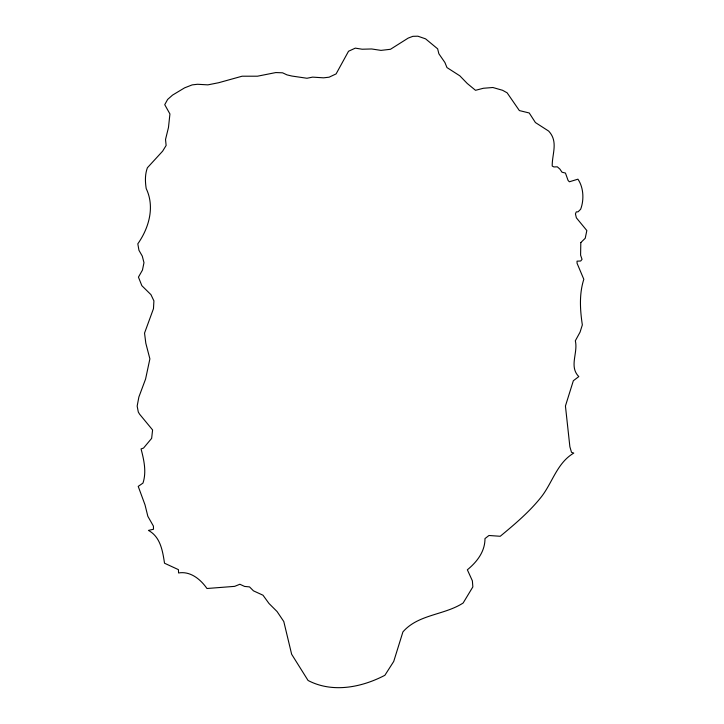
<?xml version="1.0" encoding="UTF-8"?>
<svg xmlns="http://www.w3.org/2000/svg" width="724" height="724" viewBox="0 0 724 724"><rect width="100%" height="100%" fill="white"/><g stroke="black" fill="none" stroke-linecap="round" stroke-linejoin="round"><path stroke-width="1.09" d="M580.811 242.576L580.594 255.156L582.042 259.346L580.702 261.002L577.037 261.156L577.073 263.292L583.816 279.292C579.091 293.989 580.06 309.763 582.34 324.913L580.06 332.144L575.327 340.796C578.25 352.805 568.774 366.534 578.802 376.589L573.345 380.733L565.435 406.001L569.879 446.771L571.508 452.319L573.779 453.088C556.756 463.098 552.412 483.18 540.71 497.678C528.927 512.321 514.574 524.375 500.23 536.276L488.962 535.489L484.98 538.593C485.044 551.588 476.962 561.905 467.36 569.797L472.374 580.82L472.853 586.902L463.134 603.011C444.201 615.273 418.246 614.214 402.915 631.907L393.729 661.428L384.878 675.293C361.511 687.492 332.452 693.239 308.062 680.47L291.645 654.252L283.79 621.527L277.066 611.536L269.002 603.49L263.002 595.219L253.472 590.847L249.527 586.902L244.603 586.431L239.87 584.259L234.667 586.359L206.964 588.503C200.584 579.327 190.43 570.928 178.557 572.965L178.43 569.643L164.52 563.218C162.638 550.937 160.493 536.946 148.429 530.402L153.497 529.253L153.416 526.104L147.841 516.303L145.026 504.89L138.221 486.383L142.972 483.089C146.664 472.003 143.949 459.912 141.053 448.925L143.533 448.066L151.642 438.382L152.592 429.947L139.587 414.182L138.302 412.019L137.162 406.092L138.863 397.042L145.578 379.05L149.886 358.869L145.814 343.212L144.538 333.094L153.47 308.677L153.913 300.876L150.945 294.65L141.85 285.681L138.447 277.12L142.456 270.088L143.976 262.667L142.284 256.106L138.954 250.296L137.813 243.825C148.981 227.915 154.99 206.955 146.203 188.575C145.126 181.498 144.891 174.638 147.388 167.769L162.629 151.162L166.131 145.461L165.525 139.479L168.466 127.524L169.932 113.958L164.737 104.672L167.642 99.432L172.547 95.106L184.602 87.848L192.177 84.889L197.525 84.274L207.869 84.862L218.657 82.726L242.097 76.21L257.491 76.201L275.817 72.563L282.559 72.807L286.994 74.88L291.944 76.056L306.967 78.255L312.596 77.124L323.556 77.83L329.103 77.197L336.099 73.902L348.534 51.25L355.294 48.137L362.145 49.223L371.62 48.97L381.005 50.381L390.471 49.286L408.227 38.073L412.879 36.327L417.884 36.2L425.585 38.852L437.64 48.825L438.88 53.793L444.898 62.49L446.97 67.567L459.831 75.821L467.251 83.477L475.514 90.31L483.379 88.265L492.863 87.504L502.574 90.292L507.126 92.817L519.361 110.573L529.235 112.98L535.416 122.555L548.665 131.08C558.557 141.632 552.014 153.904 552.213 166.067L553.914 166.936L557.326 166.837L559.878 169.063L562.023 172.222L565.444 173.045L568.078 180.421L569.372 181.787L577.924 179.181C583.653 187.561 584.214 199.878 580.639 209.272L578.042 211.824L576.286 211.879L575.435 213.888L576.376 217.833L586.838 230.54L585.227 238.268L580.811 242.576"/></g></svg>
